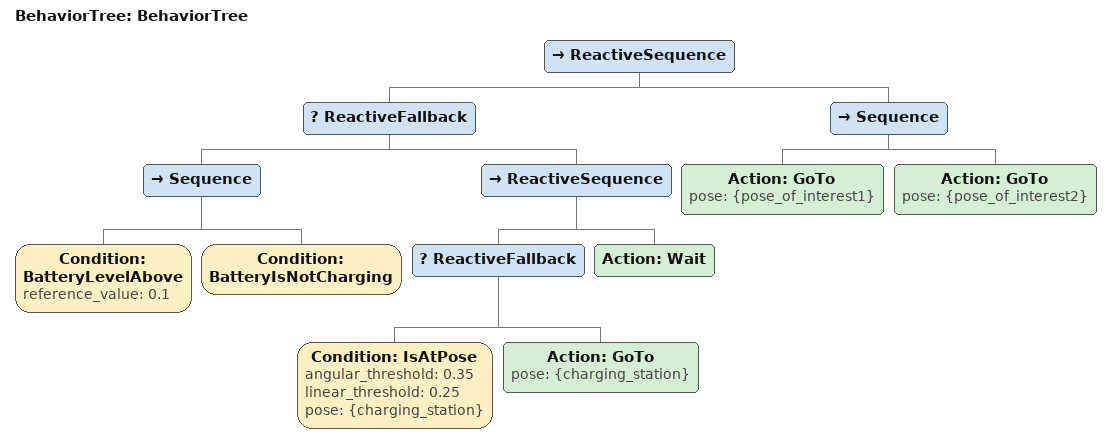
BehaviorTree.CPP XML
<?xml version="1.0"?>
<root main_tree_to_execute="BehaviorTree">
    <BehaviorTree ID="BehaviorTree">
        <ReactiveSequence>
            <ReactiveFallback>
                <Sequence>
                    <Condition ID="BatteryLevelAbove" reference_value="0.1"/>
                    <Condition ID="BatteryIsNotCharging"/>
                </Sequence>
                <ReactiveSequence>
                    <ReactiveFallback>
                        <Condition ID="IsAtPose" angular_threshold="0.35" linear_threshold="0.25" pose="{charging_station}"/>
                        <Action ID="GoTo" pose="{charging_station}"/>
                    </ReactiveFallback>
                    <Action ID="Wait"/>
                </ReactiveSequence>
            </ReactiveFallback>
            <Sequence>
                <Action ID="GoTo" pose="{pose_of_interest1}"/>
                <Action ID="GoTo" pose="{pose_of_interest2}"/>
            </Sequence>
        </ReactiveSequence>
    </BehaviorTree>
</root>
